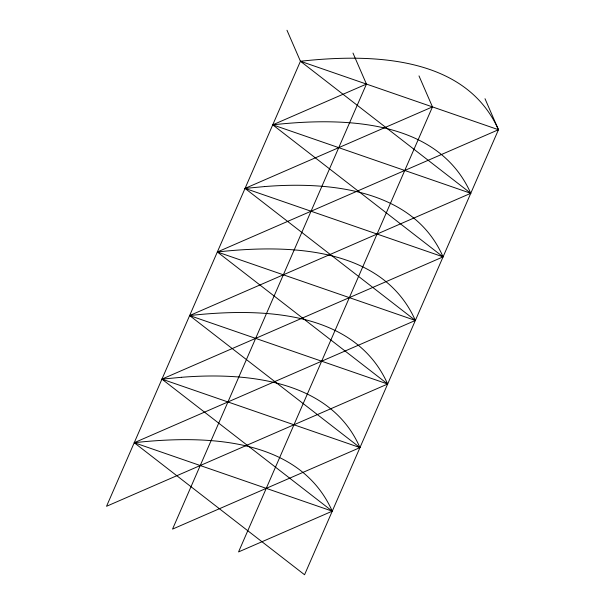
<?xml version="1.0" encoding="UTF-8"?>
<svg xmlns="http://www.w3.org/2000/svg" width="605" height="605" viewBox="0 0 605 605"><rect width="100%" height="100%" fill="white"/><g stroke="black" fill="none" stroke-linecap="round" stroke-linejoin="round"><path stroke-width="0.91" d="M286.974 30.25L300.443 61.256L106.533 506.287L387.661 384.024C354.424 309.374 258.978 307.907 189.637 315.56L359.96 447.602L172.538 529.11L366.448 84.08L352.987 53.074M418.993 75.89L432.462 106.896L238.552 551.926L332.258 511.172C299.021 436.523 203.575 435.055 134.234 442.709L304.557 574.75L498.467 129.72L485.006 98.713M366.448 84.08L272.742 124.834L443.064 256.868L161.936 379.131L332.258 511.172L134.234 442.709L415.363 320.446C382.126 245.796 286.679 244.329 217.339 251.982L387.661 384.024L189.637 315.56L470.766 193.297C437.528 118.648 342.082 117.173 272.742 124.834L470.766 193.297L300.443 61.256C369.784 53.603 465.23 55.07 498.467 129.72L217.339 251.982L415.363 320.446L245.04 188.405L432.462 106.896M300.443 61.256L498.467 129.72M264.529 186.574L245.04 188.405L443.064 256.868C413.586 188.957 328.855 181.394 264.529 186.574M181.424 377.301L161.936 379.131L359.96 447.602C330.481 379.683 245.751 372.12 181.424 377.301"/></g></svg>
